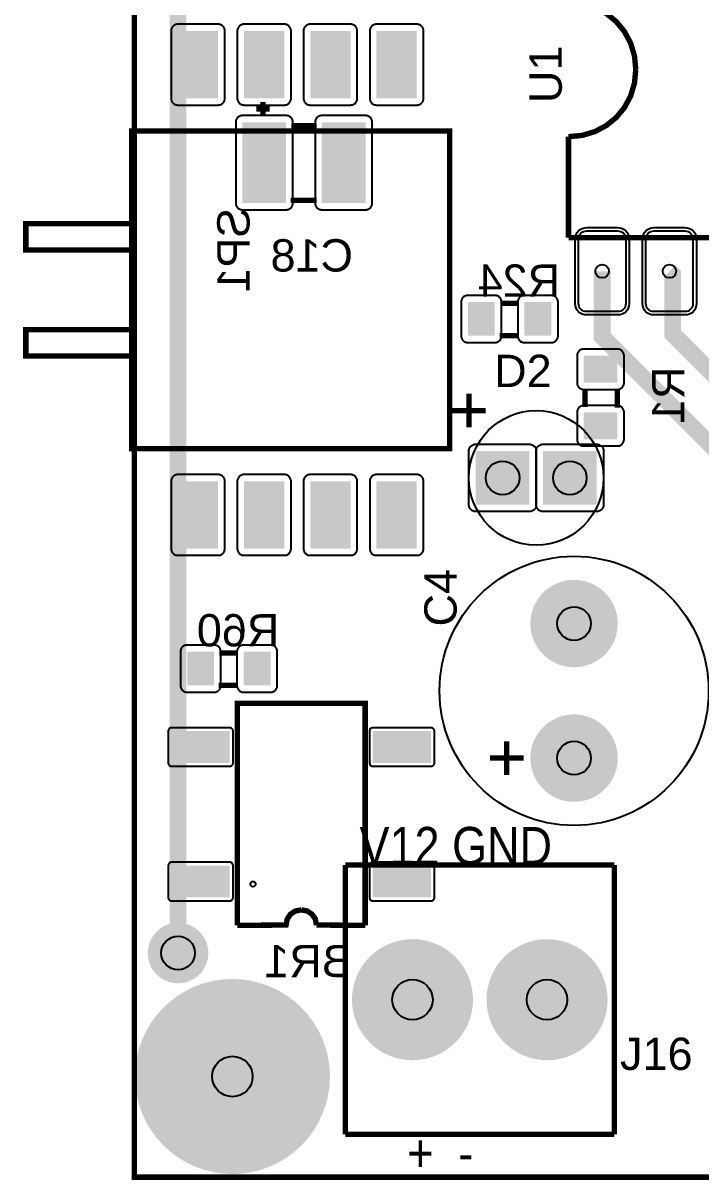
# Model space of a CAD drawing. Header units: inches. Extents: x -2.14 to 2.14, y -2.06 to 2.06.
# Drawn here: x -2.144 to -1.136, y -2.057 to -0.338 of the extents above; entities that cross this region are included whole.
import ezdxf

# ---------------------------------------------------------------- set-up
doc = ezdxf.new("R2010")
doc.units = ezdxf.units.IN
doc.layers.get('0').update_dxf_attribs({"linetype": 'CONTINUOUS'})

# ---------------------------------------------------------------- blocks, each defined once
blk = doc.blocks.new('RPAD')
blk.add_trace([(-0.5, -0.5), (-0.5, 0.5), (0.5, -0.5), (0.5, 0.5)])
blk = doc.blocks.new('EPAD')
at = {"const_width": 0.5}
blk.add_lwpolyline([(-0.25, 0, 1), (0.25, 0, 1)], format="xyb", close=True, dxfattribs=at)

msp = doc.modelspace()

# ---------------------------------------------------------------- linework, layer by layer
for points, const_width in [([(-1.978346, -2.05315), (2.139764, -2.05315), (2.139764, 2.05315), (-1.978346, 2.05315), (-1.978346, -2.05315)], 0.008), ([(-1.978346, -2.05315), (2.139764, -2.05315), (2.139764, 2.05315), (-1.978346, 2.05315), (-1.978346, -2.05315)], 0.008), ([(-1.978346, -2.05315), (2.139764, -2.05315), (2.139764, 2.05315), (-1.978346, 2.05315), (-1.978346, -2.05315)], 0.008), ([(-1.913442, -1.720028), (-1.913442, 0.654109), (-1.914346, 1.10385), (-1.821488, 1.194882)], 0.025), ([(-1.233071, -0.406693), (-1.235071, -0.386318), (-1.240821, -0.367443), (-1.249946, -0.350443), (-1.262071, -0.335693), (-1.276821, -0.323568), (-1.293821, -0.314443), (-1.312696, -0.308693), (-1.333071, -0.306693)], 0.008), ([(-1.233071, -0.406693), (-1.235071, -0.386318), (-1.240821, -0.367443), (-1.249946, -0.350443), (-1.262071, -0.335693), (-1.276821, -0.323568), (-1.293821, -0.314443), (-1.312696, -0.308693), (-1.333071, -0.306693)], 0.008), ([(-1.233071, -0.406693), (-1.235071, -0.386318), (-1.240821, -0.367443), (-1.249946, -0.350443), (-1.262071, -0.335693), (-1.276821, -0.323568), (-1.293821, -0.314443), (-1.312696, -0.308693), (-1.333071, -0.306693)], 0.008), ([(-1.233071, -0.406693), (-1.235071, -0.427355), (-1.240821, -0.446365), (-1.249946, -0.463382), (-1.262071, -0.478068), (-1.276821, -0.490081), (-1.293821, -0.499083), (-1.312696, -0.504734), (-1.333071, -0.506693)], 0.008), ([(-1.233071, -0.406693), (-1.235071, -0.427355), (-1.240821, -0.446365), (-1.249946, -0.463382), (-1.262071, -0.478068), (-1.276821, -0.490081), (-1.293821, -0.499083), (-1.312696, -0.504734), (-1.333071, -0.506693)], 0.008), ([(-1.233071, -0.406693), (-1.235071, -0.427355), (-1.240821, -0.446365), (-1.249946, -0.463382), (-1.262071, -0.478068), (-1.276821, -0.490081), (-1.293821, -0.499083), (-1.312696, -0.504734), (-1.333071, -0.506693)], 0.008), ([(-1.777323, -0.465276), (-1.797323, -0.465276)], 0.008), ([(-1.777323, -0.465276), (-1.797323, -0.465276)], 0.008), ([(-1.777323, -0.465276), (-1.797323, -0.465276)], 0.008), ([(-1.787323, -0.475276), (-1.787323, -0.455276)], 0.008), ([(-1.787323, -0.475276), (-1.787323, -0.455276)], 0.008), ([(-1.787323, -0.475276), (-1.787323, -0.455276)], 0.008), ([(-1.982283, -0.970472), (-1.509843, -0.970472), (-1.509843, -0.498031), (-1.982283, -0.498031), (-1.982283, -0.970472)], 0.008), ([(-1.982283, -0.970472), (-1.509843, -0.970472), (-1.509843, -0.498031), (-1.982283, -0.498031), (-1.982283, -0.970472)], 0.008), ([(-1.982283, -0.970472), (-1.509843, -0.970472), (-1.509843, -0.498031), (-1.982283, -0.498031), (-1.982283, -0.970472)], 0.008), ([(-1.707323, -0.490276), (-1.745323, -0.490276)], 0.008), ([(-1.707323, -0.490276), (-1.745323, -0.490276)], 0.008), ([(-1.707323, -0.490276), (-1.745323, -0.490276)], 0.008), ([(-1.333071, -0.656693), (-1.333071, -0.506693)], 0.008), ([(-1.333071, -0.656693), (-1.333071, -0.506693)], 0.008), ([(-1.333071, -0.656693), (-1.333071, -0.506693)], 0.008), ([(-1.707323, -0.601276), (-1.746323, -0.601276)], 0.008), ([(-1.707323, -0.601276), (-1.746323, -0.601276)], 0.008), ([(-1.707323, -0.601276), (-1.746323, -0.601276)], 0.008), ([(-2.139764, -0.675197), (-1.982283, -0.675197), (-1.982283, -0.635827), (-2.139764, -0.635827), (-2.139764, -0.675197)], 0.008), ([(-2.139764, -0.675197), (-1.982283, -0.675197), (-1.982283, -0.635827), (-2.139764, -0.635827), (-2.139764, -0.675197)], 0.008), ([(-2.139764, -0.675197), (-1.982283, -0.675197), (-1.982283, -0.635827), (-2.139764, -0.635827), (-2.139764, -0.675197)], 0.008), ([(-1.333071, -0.656693), (0.666929, -0.656693)], 0.008), ([(-1.333071, -0.656693), (0.666929, -0.656693)], 0.008), ([(-1.333071, -0.656693), (0.666929, -0.656693)], 0.008), ([(-1.0814, -1.005213), (-1.283071, -0.803543), (-1.283071, -0.706693)], 0.025), ([(0.151575, -1.517717), (0.151575, -1.155425), (0.047667, -1.051517), (-0.926407, -1.051517), (-1.178259, -0.799665), (-1.178259, -0.711505), (-1.183071, -0.706693)], 0.025), ([(-1.407598, -0.754559), (-1.434598, -0.754559)], 0.008), ([(-1.407598, -0.754559), (-1.434598, -0.754559)], 0.008), ([(-1.407598, -0.754559), (-1.434598, -0.754559)], 0.008), ([(-2.139764, -0.832677), (-1.982283, -0.832677), (-1.982283, -0.793307), (-2.139764, -0.793307), (-2.139764, -0.832677)], 0.008), ([(-2.139764, -0.832677), (-1.982283, -0.832677), (-1.982283, -0.793307), (-2.139764, -0.793307), (-2.139764, -0.832677)], 0.008), ([(-2.139764, -0.832677), (-1.982283, -0.832677), (-1.982283, -0.793307), (-2.139764, -0.793307), (-2.139764, -0.832677)], 0.008), ([(-1.407598, -0.802559), (-1.435598, -0.802559)], 0.008), ([(-1.407598, -0.802559), (-1.435598, -0.802559)], 0.008), ([(-1.407598, -0.802559), (-1.435598, -0.802559)], 0.008), ([(-1.481102, -0.88878), (-1.481102, -0.93878)], 0.008), ([(-1.481102, -0.88878), (-1.481102, -0.93878)], 0.008), ([(-1.481102, -0.88878), (-1.481102, -0.93878)], 0.008), ([(-1.308433, -0.881362), (-1.308433, -0.908362)], 0.008), ([(-1.308433, -0.881362), (-1.308433, -0.908362)], 0.008), ([(-1.308433, -0.881362), (-1.308433, -0.908362)], 0.008), ([(-1.260433, -0.881362), (-1.260433, -0.909362)], 0.008), ([(-1.260433, -0.881362), (-1.260433, -0.909362)], 0.008), ([(-1.260433, -0.881362), (-1.260433, -0.909362)], 0.008), ([(-1.506102, -0.91378), (-1.456102, -0.91378)], 0.008), ([(-1.506102, -0.91378), (-1.456102, -0.91378)], 0.008), ([(-1.506102, -0.91378), (-1.456102, -0.91378)], 0.008), ([(-1.824921, -1.274244), (-1.851921, -1.274244)], 0.008), ([(-1.824921, -1.274244), (-1.851921, -1.274244)], 0.008), ([(-1.824921, -1.274244), (-1.851921, -1.274244)], 0.008), ([(-1.824921, -1.322244), (-1.852921, -1.322244)], 0.008), ([(-1.824921, -1.322244), (-1.852921, -1.322244)], 0.008), ([(-1.824921, -1.322244), (-1.852921, -1.322244)], 0.008), ([(-1.635315, -1.67878), (-1.635315, -1.34878), (-1.825315, -1.34878), (-1.825315, -1.67878)], 0.008), ([(-1.635315, -1.67878), (-1.635315, -1.34878), (-1.825315, -1.34878), (-1.825315, -1.67878)], 0.008), ([(-1.635315, -1.67878), (-1.635315, -1.34878), (-1.825315, -1.34878), (-1.825315, -1.67878)], 0.008), ([(-1.424803, -1.455315), (-1.424803, -1.405315)], 0.008), ([(-1.424803, -1.455315), (-1.424803, -1.405315)], 0.008), ([(-1.424803, -1.455315), (-1.424803, -1.405315)], 0.008), ([(-1.449803, -1.430315), (-1.399803, -1.430315)], 0.008), ([(-1.449803, -1.430315), (-1.399803, -1.430315)], 0.008), ([(-1.449803, -1.430315), (-1.399803, -1.430315)], 0.008), ([(-1.664961, -1.98937), (-1.664961, -1.58937)], 0.008), ([(-1.264961, -1.58937), (-1.664961, -1.58937)], 0.008), ([(-1.664961, -1.98937), (-1.664961, -1.58937)], 0.008), ([(-1.264961, -1.58937), (-1.664961, -1.58937)], 0.008), ([(-1.664961, -1.98937), (-1.664961, -1.58937)], 0.008), ([(-1.264961, -1.58937), (-1.664961, -1.58937)], 0.008), ([(-1.264961, -1.98937), (-1.264961, -1.58937)], 0.008), ([(-1.264961, -1.98937), (-1.264961, -1.58937)], 0.008), ([(-1.264961, -1.98937), (-1.264961, -1.58937)], 0.008), ([(-1.825315, -1.67878), (-1.752953, -1.678465), (-1.751206, -1.669555), (-1.746409, -1.66237), (-1.739224, -1.657573), (-1.730315, -1.655827)], 0.008), ([(-1.825315, -1.67878), (-1.752953, -1.678465), (-1.751206, -1.669555), (-1.746409, -1.66237), (-1.739224, -1.657573), (-1.730315, -1.655827)], 0.008), ([(-1.825315, -1.67878), (-1.752953, -1.678465), (-1.751206, -1.669555), (-1.746409, -1.66237), (-1.739224, -1.657573), (-1.730315, -1.655827)], 0.008), ([(-1.707677, -1.678465), (-1.709424, -1.669555), (-1.714221, -1.66237), (-1.721406, -1.657573), (-1.730315, -1.655827)], 0.008), ([(-1.707677, -1.678465), (-1.709424, -1.669555), (-1.714221, -1.66237), (-1.721406, -1.657573), (-1.730315, -1.655827)], 0.008), ([(-1.707677, -1.678465), (-1.709424, -1.669555), (-1.714221, -1.66237), (-1.721406, -1.657573), (-1.730315, -1.655827)], 0.008), ([(-1.707677, -1.678465), (-1.635315, -1.67878)], 0.008), ([(-1.707677, -1.678465), (-1.635315, -1.67878)], 0.008), ([(-1.707677, -1.678465), (-1.635315, -1.67878)], 0.008), ([(-1.264961, -1.98937), (-1.664961, -1.98937)], 0.008), ([(-1.264961, -1.98937), (-1.664961, -1.98937)], 0.008), ([(-1.264961, -1.98937), (-1.664961, -1.98937)], 0.008)]:
    msp.add_lwpolyline(points, dxfattribs=dict(const_width=const_width))
for points in [[(-1.913858, -0.459606), (-1.853858, -0.459606), (-1.852819, -0.459556), (-1.851814, -0.459407), (-1.850847, -0.459165), (-1.849923, -0.458835), (-1.849046, -0.45842), (-1.848222, -0.457925), (-1.847455, -0.457356), (-1.846749, -0.456716), (-1.846109, -0.456009), (-1.845539, -0.455242), (-1.845045, -0.454418), (-1.84463, -0.453542), (-1.844299, -0.452618), (-1.844057, -0.451651), (-1.843909, -0.450646), (-1.843858, -0.449606), (-1.843858, -0.349606), (-1.843909, -0.348567), (-1.844057, -0.347562), (-1.844299, -0.346595), (-1.84463, -0.345671), (-1.845045, -0.344794), (-1.845539, -0.34397), (-1.846109, -0.343203), (-1.846749, -0.342497), (-1.847455, -0.341857), (-1.848222, -0.341287), (-1.849046, -0.340793), (-1.849923, -0.340378), (-1.850847, -0.340047), (-1.851814, -0.339805), (-1.852819, -0.339657), (-1.853858, -0.339606), (-1.913858, -0.339606), (-1.914898, -0.339657), (-1.915903, -0.339805), (-1.91687, -0.340047), (-1.917794, -0.340378), (-1.91867, -0.340793), (-1.919494, -0.341287), (-1.920262, -0.341857), (-1.920968, -0.342497), (-1.921608, -0.343203), (-1.922177, -0.34397), (-1.922672, -0.344794), (-1.923087, -0.345671), (-1.923417, -0.346595), (-1.923659, -0.347562), (-1.923808, -0.348567), (-1.923858, -0.349606), (-1.923858, -0.449606), (-1.923808, -0.450646), (-1.923659, -0.451651), (-1.923417, -0.452618), (-1.923087, -0.453542), (-1.922672, -0.454418), (-1.922177, -0.455242), (-1.921608, -0.456009), (-1.920968, -0.456716), (-1.920262, -0.457356), (-1.919494, -0.457925), (-1.91867, -0.45842), (-1.917794, -0.458835), (-1.91687, -0.459165), (-1.915903, -0.459407), (-1.914898, -0.459556), (-1.913858, -0.459606)], [(-1.815433, -0.459606), (-1.755433, -0.459606), (-1.754394, -0.459556), (-1.753389, -0.459407), (-1.752422, -0.459165), (-1.751498, -0.458835), (-1.750621, -0.45842), (-1.749797, -0.457925), (-1.74903, -0.457356), (-1.748324, -0.456716), (-1.747683, -0.456009), (-1.747114, -0.455242), (-1.74662, -0.454418), (-1.746205, -0.453542), (-1.745874, -0.452618), (-1.745632, -0.451651), (-1.745483, -0.450646), (-1.745433, -0.449606), (-1.745433, -0.349606), (-1.745483, -0.348567), (-1.745632, -0.347562), (-1.745874, -0.346595), (-1.746205, -0.345671), (-1.74662, -0.344794), (-1.747114, -0.34397), (-1.747683, -0.343203), (-1.748324, -0.342497), (-1.74903, -0.341857), (-1.749797, -0.341287), (-1.750621, -0.340793), (-1.751498, -0.340378), (-1.752422, -0.340047), (-1.753389, -0.339805), (-1.754394, -0.339657), (-1.755433, -0.339606), (-1.815433, -0.339606), (-1.816472, -0.339657), (-1.817478, -0.339805), (-1.818444, -0.340047), (-1.819369, -0.340378), (-1.820245, -0.340793), (-1.821069, -0.341287), (-1.821837, -0.341857), (-1.822543, -0.342497), (-1.823183, -0.343203), (-1.823752, -0.34397), (-1.824246, -0.344794), (-1.824661, -0.345671), (-1.824992, -0.346595), (-1.825234, -0.347562), (-1.825383, -0.348567), (-1.825433, -0.349606), (-1.825433, -0.449606), (-1.825383, -0.450646), (-1.825234, -0.451651), (-1.824992, -0.452618), (-1.824661, -0.453542), (-1.824246, -0.454418), (-1.823752, -0.455242), (-1.823183, -0.456009), (-1.822543, -0.456716), (-1.821837, -0.457356), (-1.821069, -0.457925), (-1.820245, -0.45842), (-1.819369, -0.458835), (-1.818444, -0.459165), (-1.817478, -0.459407), (-1.816472, -0.459556), (-1.815433, -0.459606)], [(-1.717008, -0.459606), (-1.657008, -0.459606), (-1.655969, -0.459556), (-1.654963, -0.459407), (-1.653996, -0.459165), (-1.653072, -0.458835), (-1.652196, -0.45842), (-1.651372, -0.457925), (-1.650604, -0.457356), (-1.649898, -0.456716), (-1.649258, -0.456009), (-1.648689, -0.455242), (-1.648194, -0.454418), (-1.64778, -0.453542), (-1.647449, -0.452618), (-1.647207, -0.451651), (-1.647058, -0.450646), (-1.647008, -0.449606), (-1.647008, -0.349606), (-1.647058, -0.348567), (-1.647207, -0.347562), (-1.647449, -0.346595), (-1.64778, -0.345671), (-1.648194, -0.344794), (-1.648689, -0.34397), (-1.649258, -0.343203), (-1.649898, -0.342497), (-1.650604, -0.341857), (-1.651372, -0.341287), (-1.652196, -0.340793), (-1.653072, -0.340378), (-1.653996, -0.340047), (-1.654963, -0.339805), (-1.655969, -0.339657), (-1.657008, -0.339606), (-1.717008, -0.339606), (-1.718047, -0.339657), (-1.719052, -0.339805), (-1.720019, -0.340047), (-1.720943, -0.340378), (-1.72182, -0.340793), (-1.722644, -0.341287), (-1.723411, -0.341857), (-1.724117, -0.342497), (-1.724757, -0.343203), (-1.725327, -0.34397), (-1.725821, -0.344794), (-1.726236, -0.345671), (-1.726567, -0.346595), (-1.726809, -0.347562), (-1.726957, -0.348567), (-1.727008, -0.349606), (-1.727008, -0.449606), (-1.726957, -0.450646), (-1.726809, -0.451651), (-1.726567, -0.452618), (-1.726236, -0.453542), (-1.725821, -0.454418), (-1.725327, -0.455242), (-1.724757, -0.456009), (-1.724117, -0.456716), (-1.723411, -0.457356), (-1.722644, -0.457925), (-1.72182, -0.45842), (-1.720943, -0.458835), (-1.720019, -0.459165), (-1.719052, -0.459407), (-1.718047, -0.459556), (-1.717008, -0.459606)], [(-1.618583, -0.459606), (-1.558583, -0.459606), (-1.557543, -0.459556), (-1.556538, -0.459407), (-1.555571, -0.459165), (-1.554647, -0.458835), (-1.553771, -0.45842), (-1.552947, -0.457925), (-1.552179, -0.457356), (-1.551473, -0.456716), (-1.550833, -0.456009), (-1.550264, -0.455242), (-1.549769, -0.454418), (-1.549354, -0.453542), (-1.549024, -0.452618), (-1.548781, -0.451651), (-1.548633, -0.450646), (-1.548583, -0.449606), (-1.548583, -0.349606), (-1.548633, -0.348567), (-1.548781, -0.347562), (-1.549024, -0.346595), (-1.549354, -0.345671), (-1.549769, -0.344794), (-1.550264, -0.34397), (-1.550833, -0.343203), (-1.551473, -0.342497), (-1.552179, -0.341857), (-1.552947, -0.341287), (-1.553771, -0.340793), (-1.554647, -0.340378), (-1.555571, -0.340047), (-1.556538, -0.339805), (-1.557543, -0.339657), (-1.558583, -0.339606), (-1.618583, -0.339606), (-1.619622, -0.339657), (-1.620627, -0.339805), (-1.621594, -0.340047), (-1.622518, -0.340378), (-1.623394, -0.340793), (-1.624219, -0.341287), (-1.624986, -0.341857), (-1.625692, -0.342497), (-1.626332, -0.343203), (-1.626902, -0.34397), (-1.627396, -0.344794), (-1.627811, -0.345671), (-1.628142, -0.346595), (-1.628384, -0.347562), (-1.628532, -0.348567), (-1.628583, -0.349606), (-1.628583, -0.449606), (-1.628532, -0.450646), (-1.628384, -0.451651), (-1.628142, -0.452618), (-1.627811, -0.453542), (-1.627396, -0.454418), (-1.626902, -0.455242), (-1.626332, -0.456009), (-1.625692, -0.456716), (-1.624986, -0.457356), (-1.624219, -0.457925), (-1.623394, -0.45842), (-1.622518, -0.458835), (-1.621594, -0.459165), (-1.620627, -0.459407), (-1.619622, -0.459556), (-1.618583, -0.459606)], [(-1.752823, -0.475276), (-1.817823, -0.475276), (-1.818862, -0.475326), (-1.819867, -0.475474), (-1.820834, -0.475717), (-1.821758, -0.476047), (-1.822635, -0.476462), (-1.823459, -0.476957), (-1.824226, -0.477526), (-1.824932, -0.478166), (-1.825572, -0.478872), (-1.826142, -0.47964), (-1.826636, -0.480464), (-1.827051, -0.48134), (-1.827382, -0.482264), (-1.827624, -0.483231), (-1.827772, -0.484236), (-1.827823, -0.485276), (-1.827823, -0.605276), (-1.827772, -0.606315), (-1.827624, -0.60732), (-1.827382, -0.608287), (-1.827051, -0.609211), (-1.826636, -0.610087), (-1.826142, -0.610911), (-1.825572, -0.611679), (-1.824932, -0.612385), (-1.824226, -0.613025), (-1.823459, -0.613594), (-1.822635, -0.614089), (-1.821758, -0.614504), (-1.820834, -0.614835), (-1.819867, -0.615077), (-1.818862, -0.615225), (-1.817823, -0.615276), (-1.752823, -0.615276), (-1.751783, -0.615225), (-1.750778, -0.615077), (-1.749811, -0.614835), (-1.748887, -0.614504), (-1.748011, -0.614089), (-1.747187, -0.613594), (-1.746419, -0.613025), (-1.745713, -0.612385), (-1.745073, -0.611679), (-1.744504, -0.610911), (-1.744009, -0.610087), (-1.743594, -0.609211), (-1.743264, -0.608287), (-1.743022, -0.60732), (-1.742873, -0.606315), (-1.742823, -0.605276), (-1.742823, -0.485276), (-1.742873, -0.484236), (-1.743022, -0.483231), (-1.743264, -0.482264), (-1.743594, -0.48134), (-1.744009, -0.480464), (-1.744504, -0.47964), (-1.745073, -0.478872), (-1.745713, -0.478166), (-1.746419, -0.477526), (-1.747187, -0.476957), (-1.748011, -0.476462), (-1.748887, -0.476047), (-1.749811, -0.475717), (-1.750778, -0.475474), (-1.751783, -0.475326), (-1.752823, -0.475276)], [(-1.634823, -0.475276), (-1.699823, -0.475276), (-1.700862, -0.475326), (-1.701867, -0.475474), (-1.702834, -0.475717), (-1.703758, -0.476047), (-1.704635, -0.476462), (-1.705459, -0.476957), (-1.706226, -0.477526), (-1.706932, -0.478166), (-1.707572, -0.478872), (-1.708142, -0.47964), (-1.708636, -0.480464), (-1.709051, -0.48134), (-1.709382, -0.482264), (-1.709624, -0.483231), (-1.709772, -0.484236), (-1.709823, -0.485276), (-1.709823, -0.605276), (-1.709772, -0.606315), (-1.709624, -0.60732), (-1.709382, -0.608287), (-1.709051, -0.609211), (-1.708636, -0.610087), (-1.708142, -0.610911), (-1.707572, -0.611679), (-1.706932, -0.612385), (-1.706226, -0.613025), (-1.705459, -0.613594), (-1.704635, -0.614089), (-1.703758, -0.614504), (-1.702834, -0.614835), (-1.701867, -0.615077), (-1.700862, -0.615225), (-1.699823, -0.615276), (-1.634823, -0.615276), (-1.633783, -0.615225), (-1.632778, -0.615077), (-1.631811, -0.614835), (-1.630887, -0.614504), (-1.630011, -0.614089), (-1.629187, -0.613594), (-1.628419, -0.613025), (-1.627713, -0.612385), (-1.627073, -0.611679), (-1.626504, -0.610911), (-1.626009, -0.610087), (-1.625594, -0.609211), (-1.625264, -0.608287), (-1.625022, -0.60732), (-1.624873, -0.606315), (-1.624823, -0.605276), (-1.624823, -0.485276), (-1.624873, -0.484236), (-1.625022, -0.483231), (-1.625264, -0.482264), (-1.625594, -0.48134), (-1.626009, -0.480464), (-1.626504, -0.47964), (-1.627073, -0.478872), (-1.627713, -0.478166), (-1.628419, -0.477526), (-1.629187, -0.476957), (-1.630011, -0.476462), (-1.630887, -0.476047), (-1.631811, -0.475717), (-1.632778, -0.475474), (-1.633783, -0.475326), (-1.634823, -0.475276)], [(-1.306071, -0.641693), (-1.260071, -0.641693), (-1.256595, -0.642031), (-1.253381, -0.643004), (-1.25049, -0.64455), (-1.247985, -0.646607), (-1.245928, -0.649112), (-1.244382, -0.652003), (-1.243409, -0.655217), (-1.243071, -0.658693), (-1.243071, -0.754693), (-1.243409, -0.758169), (-1.244382, -0.761383), (-1.245928, -0.764274), (-1.247985, -0.766779), (-1.25049, -0.768835), (-1.253381, -0.770381), (-1.256595, -0.771355), (-1.260071, -0.771693), (-1.306071, -0.771693), (-1.309547, -0.771355), (-1.312761, -0.770381), (-1.315652, -0.768835), (-1.318157, -0.766779), (-1.320213, -0.764274), (-1.321759, -0.761383), (-1.322733, -0.758169), (-1.323071, -0.754693), (-1.323071, -0.658693), (-1.322733, -0.655217), (-1.321759, -0.652003), (-1.320213, -0.649112), (-1.318157, -0.646607), (-1.315652, -0.64455), (-1.312761, -0.643004), (-1.309547, -0.642031), (-1.306071, -0.641693)], [(-1.306071, -0.646693), (-1.260071, -0.646693), (-1.257617, -0.646931), (-1.255348, -0.647619), (-1.253308, -0.64871), (-1.25154, -0.650162), (-1.250088, -0.65193), (-1.248997, -0.65397), (-1.24831, -0.656239), (-1.248071, -0.658693), (-1.248071, -0.754693), (-1.24831, -0.757146), (-1.248997, -0.759416), (-1.250088, -0.761456), (-1.25154, -0.763224), (-1.253308, -0.764676), (-1.255348, -0.765767), (-1.257617, -0.766454), (-1.260071, -0.766693), (-1.306071, -0.766693), (-1.308524, -0.766454), (-1.310794, -0.765767), (-1.312834, -0.764676), (-1.314602, -0.763224), (-1.316054, -0.761456), (-1.317145, -0.759416), (-1.317832, -0.757146), (-1.318071, -0.754693), (-1.318071, -0.658693), (-1.317832, -0.656239), (-1.317145, -0.65397), (-1.316054, -0.65193), (-1.314602, -0.650162), (-1.312834, -0.64871), (-1.310794, -0.647619), (-1.308524, -0.646931), (-1.306071, -0.646693)], [(-1.206071, -0.641693), (-1.160071, -0.641693), (-1.156595, -0.642031), (-1.153381, -0.643004), (-1.15049, -0.64455), (-1.147985, -0.646607), (-1.145928, -0.649112), (-1.144382, -0.652003), (-1.143409, -0.655217), (-1.143071, -0.658693), (-1.143071, -0.754693), (-1.143409, -0.758169), (-1.144382, -0.761383), (-1.145928, -0.764274), (-1.147985, -0.766779), (-1.15049, -0.768835), (-1.153381, -0.770381), (-1.156595, -0.771355), (-1.160071, -0.771693), (-1.206071, -0.771693), (-1.209547, -0.771355), (-1.212761, -0.770381), (-1.215652, -0.768835), (-1.218157, -0.766779), (-1.220213, -0.764274), (-1.221759, -0.761383), (-1.222733, -0.758169), (-1.223071, -0.754693), (-1.223071, -0.658693), (-1.222733, -0.655217), (-1.221759, -0.652003), (-1.220213, -0.649112), (-1.218157, -0.646607), (-1.215652, -0.64455), (-1.212761, -0.643004), (-1.209547, -0.642031), (-1.206071, -0.641693)], [(-1.206071, -0.646693), (-1.160071, -0.646693), (-1.157617, -0.646931), (-1.155348, -0.647619), (-1.153308, -0.64871), (-1.15154, -0.650162), (-1.150088, -0.65193), (-1.148997, -0.65397), (-1.14831, -0.656239), (-1.148071, -0.658693), (-1.148071, -0.754693), (-1.14831, -0.757146), (-1.148997, -0.759416), (-1.150088, -0.761456), (-1.15154, -0.763224), (-1.153308, -0.764676), (-1.155348, -0.765767), (-1.157617, -0.766454), (-1.160071, -0.766693), (-1.206071, -0.766693), (-1.208524, -0.766454), (-1.210794, -0.765767), (-1.212834, -0.764676), (-1.214602, -0.763224), (-1.216054, -0.761456), (-1.217145, -0.759416), (-1.217832, -0.757146), (-1.218071, -0.754693), (-1.218071, -0.658693), (-1.217832, -0.656239), (-1.217145, -0.65397), (-1.216054, -0.65193), (-1.214602, -0.650162), (-1.212834, -0.64871), (-1.210794, -0.647619), (-1.208524, -0.646931), (-1.206071, -0.646693)], [(-1.442598, -0.742559), (-1.482598, -0.742559), (-1.483638, -0.742609), (-1.484643, -0.742758), (-1.48561, -0.743), (-1.486534, -0.743331), (-1.48741, -0.743745), (-1.488234, -0.74424), (-1.489002, -0.744809), (-1.489708, -0.74545), (-1.490348, -0.746156), (-1.490917, -0.746923), (-1.491412, -0.747747), (-1.491827, -0.748624), (-1.492157, -0.749548), (-1.4924, -0.750515), (-1.492548, -0.75152), (-1.492598, -0.752559), (-1.492598, -0.802559), (-1.492548, -0.803598), (-1.4924, -0.804604), (-1.492157, -0.80557), (-1.491827, -0.806494), (-1.491412, -0.807371), (-1.490917, -0.808195), (-1.490348, -0.808962), (-1.489708, -0.809669), (-1.489002, -0.810309), (-1.488234, -0.810878), (-1.48741, -0.811373), (-1.486534, -0.811787), (-1.48561, -0.812118), (-1.484643, -0.81236), (-1.483638, -0.812509), (-1.482598, -0.812559), (-1.442598, -0.812559), (-1.441559, -0.812509), (-1.440554, -0.81236), (-1.439587, -0.812118), (-1.438663, -0.811787), (-1.437787, -0.811373), (-1.436963, -0.810878), (-1.436195, -0.810309), (-1.435489, -0.809669), (-1.434849, -0.808962), (-1.43428, -0.808195), (-1.433785, -0.807371), (-1.43337, -0.806494), (-1.433039, -0.80557), (-1.432797, -0.804604), (-1.432649, -0.803598), (-1.432598, -0.802559), (-1.432598, -0.752559), (-1.432649, -0.75152), (-1.432797, -0.750515), (-1.433039, -0.749548), (-1.43337, -0.748624), (-1.433785, -0.747747), (-1.43428, -0.746923), (-1.434849, -0.746156), (-1.435489, -0.74545), (-1.436195, -0.744809), (-1.436963, -0.74424), (-1.437787, -0.743745), (-1.438663, -0.743331), (-1.439587, -0.743), (-1.440554, -0.742758), (-1.441559, -0.742609), (-1.442598, -0.742559)], [(-1.358598, -0.742559), (-1.398598, -0.742559), (-1.399638, -0.742609), (-1.400643, -0.742758), (-1.40161, -0.743), (-1.402534, -0.743331), (-1.40341, -0.743745), (-1.404234, -0.74424), (-1.405002, -0.744809), (-1.405708, -0.74545), (-1.406348, -0.746156), (-1.406917, -0.746923), (-1.407412, -0.747747), (-1.407827, -0.748624), (-1.408157, -0.749548), (-1.4084, -0.750515), (-1.408548, -0.75152), (-1.408598, -0.752559), (-1.408598, -0.802559), (-1.408548, -0.803598), (-1.4084, -0.804604), (-1.408157, -0.80557), (-1.407827, -0.806494), (-1.407412, -0.807371), (-1.406917, -0.808195), (-1.406348, -0.808962), (-1.405708, -0.809669), (-1.405002, -0.810309), (-1.404234, -0.810878), (-1.40341, -0.811373), (-1.402534, -0.811787), (-1.40161, -0.812118), (-1.400643, -0.81236), (-1.399638, -0.812509), (-1.398598, -0.812559), (-1.358598, -0.812559), (-1.357559, -0.812509), (-1.356554, -0.81236), (-1.355587, -0.812118), (-1.354663, -0.811787), (-1.353787, -0.811373), (-1.352963, -0.810878), (-1.352195, -0.810309), (-1.351489, -0.809669), (-1.350849, -0.808962), (-1.35028, -0.808195), (-1.349785, -0.807371), (-1.34937, -0.806494), (-1.349039, -0.80557), (-1.348797, -0.804604), (-1.348649, -0.803598), (-1.348598, -0.802559), (-1.348598, -0.752559), (-1.348649, -0.75152), (-1.348797, -0.750515), (-1.349039, -0.749548), (-1.34937, -0.748624), (-1.349785, -0.747747), (-1.35028, -0.746923), (-1.350849, -0.746156), (-1.351489, -0.74545), (-1.352195, -0.744809), (-1.352963, -0.74424), (-1.353787, -0.743745), (-1.354663, -0.743331), (-1.355587, -0.743), (-1.356554, -0.742758), (-1.357559, -0.742609), (-1.358598, -0.742559)], [(-1.320433, -0.832362), (-1.320433, -0.872362), (-1.320383, -0.873402), (-1.320234, -0.874407), (-1.319992, -0.875374), (-1.319661, -0.876298), (-1.319247, -0.877174), (-1.318752, -0.877998), (-1.318183, -0.878766), (-1.317543, -0.879472), (-1.316836, -0.880112), (-1.316069, -0.880681), (-1.315245, -0.881176), (-1.314369, -0.881591), (-1.313444, -0.881921), (-1.312478, -0.882163), (-1.311472, -0.882312), (-1.310433, -0.882362), (-1.260433, -0.882362), (-1.259394, -0.882312), (-1.258389, -0.882163), (-1.257422, -0.881921), (-1.256498, -0.881591), (-1.255621, -0.881176), (-1.254797, -0.880681), (-1.25403, -0.880112), (-1.253324, -0.879472), (-1.252683, -0.878766), (-1.252114, -0.877998), (-1.251619, -0.877174), (-1.251205, -0.876298), (-1.250874, -0.875374), (-1.250632, -0.874407), (-1.250483, -0.873402), (-1.250433, -0.872362), (-1.250433, -0.832362), (-1.250483, -0.831323), (-1.250632, -0.830318), (-1.250874, -0.829351), (-1.251205, -0.828427), (-1.251619, -0.82755), (-1.252114, -0.826726), (-1.252683, -0.825959), (-1.253324, -0.825253), (-1.25403, -0.824613), (-1.254797, -0.824043), (-1.255621, -0.823549), (-1.256498, -0.823134), (-1.257422, -0.822803), (-1.258389, -0.822561), (-1.259394, -0.822413), (-1.260433, -0.822362), (-1.310433, -0.822362), (-1.311472, -0.822413), (-1.312478, -0.822561), (-1.313444, -0.822803), (-1.314369, -0.823134), (-1.315245, -0.823549), (-1.316069, -0.824043), (-1.316836, -0.824613), (-1.317543, -0.825253), (-1.318183, -0.825959), (-1.318752, -0.826726), (-1.319247, -0.82755), (-1.319661, -0.828427), (-1.319992, -0.829351), (-1.320234, -0.830318), (-1.320383, -0.831323), (-1.320433, -0.832362)], [(-1.320433, -0.916362), (-1.320433, -0.956362), (-1.320383, -0.957402), (-1.320234, -0.958407), (-1.319992, -0.959374), (-1.319661, -0.960298), (-1.319247, -0.961174), (-1.318752, -0.961998), (-1.318183, -0.962766), (-1.317543, -0.963472), (-1.316836, -0.964112), (-1.316069, -0.964681), (-1.315245, -0.965176), (-1.314369, -0.965591), (-1.313444, -0.965921), (-1.312478, -0.966163), (-1.311472, -0.966312), (-1.310433, -0.966362), (-1.260433, -0.966362), (-1.259394, -0.966312), (-1.258389, -0.966163), (-1.257422, -0.965921), (-1.256498, -0.965591), (-1.255621, -0.965176), (-1.254797, -0.964681), (-1.25403, -0.964112), (-1.253324, -0.963472), (-1.252683, -0.962766), (-1.252114, -0.961998), (-1.251619, -0.961174), (-1.251205, -0.960298), (-1.250874, -0.959374), (-1.250632, -0.958407), (-1.250483, -0.957402), (-1.250433, -0.956362), (-1.250433, -0.916362), (-1.250483, -0.915323), (-1.250632, -0.914318), (-1.250874, -0.913351), (-1.251205, -0.912427), (-1.251619, -0.91155), (-1.252114, -0.910726), (-1.252683, -0.909959), (-1.253324, -0.909253), (-1.25403, -0.908613), (-1.254797, -0.908043), (-1.255621, -0.907549), (-1.256498, -0.907134), (-1.257422, -0.906803), (-1.258389, -0.906561), (-1.259394, -0.906413), (-1.260433, -0.906362), (-1.310433, -0.906362), (-1.311472, -0.906413), (-1.312478, -0.906561), (-1.313444, -0.906803), (-1.314369, -0.907134), (-1.315245, -0.907549), (-1.316069, -0.908043), (-1.316836, -0.908613), (-1.317543, -0.909253), (-1.318183, -0.909959), (-1.318752, -0.910726), (-1.319247, -0.91155), (-1.319661, -0.912427), (-1.319992, -0.913351), (-1.320234, -0.914318), (-1.320383, -0.915323), (-1.320433, -0.916362)], [(-1.471102, -0.96378), (-1.391102, -0.96378), (-1.390063, -0.96383), (-1.389058, -0.963978), (-1.388091, -0.96422), (-1.387167, -0.964551), (-1.386291, -0.964966), (-1.385467, -0.965461), (-1.384699, -0.96603), (-1.383993, -0.96667), (-1.383353, -0.967376), (-1.382783, -0.968144), (-1.382289, -0.968968), (-1.381874, -0.969844), (-1.381543, -0.970768), (-1.381301, -0.971735), (-1.381153, -0.97274), (-1.381102, -0.97378), (-1.381102, -1.05378), (-1.381153, -1.054819), (-1.381301, -1.055824), (-1.381543, -1.056791), (-1.381874, -1.057715), (-1.382289, -1.058591), (-1.382783, -1.059415), (-1.383353, -1.060183), (-1.383993, -1.060889), (-1.384699, -1.061529), (-1.385467, -1.062098), (-1.386291, -1.062593), (-1.387167, -1.063008), (-1.388091, -1.063339), (-1.389058, -1.063581), (-1.390063, -1.063729), (-1.391102, -1.06378), (-1.471102, -1.06378), (-1.472142, -1.063729), (-1.473147, -1.063581), (-1.474114, -1.063339), (-1.475038, -1.063008), (-1.475914, -1.062593), (-1.476738, -1.062098), (-1.477506, -1.061529), (-1.478212, -1.060889), (-1.478852, -1.060183), (-1.479421, -1.059415), (-1.479916, -1.058591), (-1.480331, -1.057715), (-1.480661, -1.056791), (-1.480904, -1.055824), (-1.481052, -1.054819), (-1.481102, -1.05378), (-1.481102, -0.97378), (-1.481052, -0.97274), (-1.480904, -0.971735), (-1.480661, -0.970768), (-1.480331, -0.969844), (-1.479916, -0.968968), (-1.479421, -0.968144), (-1.478852, -0.967376), (-1.478212, -0.96667), (-1.477506, -0.96603), (-1.476738, -0.965461), (-1.475914, -0.964966), (-1.475038, -0.964551), (-1.474114, -0.96422), (-1.473147, -0.963978), (-1.472142, -0.96383), (-1.471102, -0.96378)], [(-1.371102, -0.96378), (-1.291102, -0.96378), (-1.290063, -0.96383), (-1.289058, -0.963978), (-1.288091, -0.96422), (-1.287167, -0.964551), (-1.286291, -0.964966), (-1.285467, -0.965461), (-1.284699, -0.96603), (-1.283993, -0.96667), (-1.283353, -0.967376), (-1.282783, -0.968144), (-1.282289, -0.968968), (-1.281874, -0.969844), (-1.281543, -0.970768), (-1.281301, -0.971735), (-1.281153, -0.97274), (-1.281102, -0.97378), (-1.281102, -1.05378), (-1.281153, -1.054819), (-1.281301, -1.055824), (-1.281543, -1.056791), (-1.281874, -1.057715), (-1.282289, -1.058591), (-1.282783, -1.059415), (-1.283353, -1.060183), (-1.283993, -1.060889), (-1.284699, -1.061529), (-1.285467, -1.062098), (-1.286291, -1.062593), (-1.287167, -1.063008), (-1.288091, -1.063339), (-1.289058, -1.063581), (-1.290063, -1.063729), (-1.291102, -1.06378), (-1.371102, -1.06378), (-1.372142, -1.063729), (-1.373147, -1.063581), (-1.374114, -1.063339), (-1.375038, -1.063008), (-1.375914, -1.062593), (-1.376738, -1.062098), (-1.377506, -1.061529), (-1.378212, -1.060889), (-1.378852, -1.060183), (-1.379421, -1.059415), (-1.379916, -1.058591), (-1.380331, -1.057715), (-1.380661, -1.056791), (-1.380904, -1.055824), (-1.381052, -1.054819), (-1.381102, -1.05378), (-1.381102, -0.97378), (-1.381052, -0.97274), (-1.380904, -0.971735), (-1.380661, -0.970768), (-1.380331, -0.969844), (-1.379916, -0.968968), (-1.379421, -0.968144), (-1.378852, -0.967376), (-1.378212, -0.96667), (-1.377506, -0.96603), (-1.376738, -0.965461), (-1.375914, -0.964966), (-1.375038, -0.964551), (-1.374114, -0.96422), (-1.373147, -0.963978), (-1.372142, -0.96383), (-1.371102, -0.96378)], [(-1.913858, -1.128898), (-1.853858, -1.128898), (-1.852819, -1.128847), (-1.851814, -1.128699), (-1.850847, -1.128457), (-1.849923, -1.128126), (-1.849046, -1.127711), (-1.848222, -1.127217), (-1.847455, -1.126647), (-1.846749, -1.126007), (-1.846109, -1.125301), (-1.845539, -1.124533), (-1.845045, -1.123709), (-1.84463, -1.122833), (-1.844299, -1.121909), (-1.844057, -1.120942), (-1.843909, -1.119937), (-1.843858, -1.118898), (-1.843858, -1.018898), (-1.843909, -1.017858), (-1.844057, -1.016853), (-1.844299, -1.015886), (-1.84463, -1.014962), (-1.845045, -1.014086), (-1.845539, -1.013262), (-1.846109, -1.012494), (-1.846749, -1.011788), (-1.847455, -1.011148), (-1.848222, -1.010579), (-1.849046, -1.010084), (-1.849923, -1.009669), (-1.850847, -1.009339), (-1.851814, -1.009096), (-1.852819, -1.008948), (-1.853858, -1.008898), (-1.913858, -1.008898), (-1.914898, -1.008948), (-1.915903, -1.009096), (-1.91687, -1.009339), (-1.917794, -1.009669), (-1.91867, -1.010084), (-1.919494, -1.010579), (-1.920262, -1.011148), (-1.920968, -1.011788), (-1.921608, -1.012494), (-1.922177, -1.013262), (-1.922672, -1.014086), (-1.923087, -1.014962), (-1.923417, -1.015886), (-1.923659, -1.016853), (-1.923808, -1.017858), (-1.923858, -1.018898), (-1.923858, -1.118898), (-1.923808, -1.119937), (-1.923659, -1.120942), (-1.923417, -1.121909), (-1.923087, -1.122833), (-1.922672, -1.123709), (-1.922177, -1.124533), (-1.921608, -1.125301), (-1.920968, -1.126007), (-1.920262, -1.126647), (-1.919494, -1.127217), (-1.91867, -1.127711), (-1.917794, -1.128126), (-1.91687, -1.128457), (-1.915903, -1.128699), (-1.914898, -1.128847), (-1.913858, -1.128898)], [(-1.815433, -1.128898), (-1.755433, -1.128898), (-1.754394, -1.128847), (-1.753389, -1.128699), (-1.752422, -1.128457), (-1.751498, -1.128126), (-1.750621, -1.127711), (-1.749797, -1.127217), (-1.74903, -1.126647), (-1.748324, -1.126007), (-1.747683, -1.125301), (-1.747114, -1.124533), (-1.74662, -1.123709), (-1.746205, -1.122833), (-1.745874, -1.121909), (-1.745632, -1.120942), (-1.745483, -1.119937), (-1.745433, -1.118898), (-1.745433, -1.018898), (-1.745483, -1.017858), (-1.745632, -1.016853), (-1.745874, -1.015886), (-1.746205, -1.014962), (-1.74662, -1.014086), (-1.747114, -1.013262), (-1.747683, -1.012494), (-1.748324, -1.011788), (-1.74903, -1.011148), (-1.749797, -1.010579), (-1.750621, -1.010084), (-1.751498, -1.009669), (-1.752422, -1.009339), (-1.753389, -1.009096), (-1.754394, -1.008948), (-1.755433, -1.008898), (-1.815433, -1.008898), (-1.816472, -1.008948), (-1.817478, -1.009096), (-1.818444, -1.009339), (-1.819369, -1.009669), (-1.820245, -1.010084), (-1.821069, -1.010579), (-1.821837, -1.011148), (-1.822543, -1.011788), (-1.823183, -1.012494), (-1.823752, -1.013262), (-1.824246, -1.014086), (-1.824661, -1.014962), (-1.824992, -1.015886), (-1.825234, -1.016853), (-1.825383, -1.017858), (-1.825433, -1.018898), (-1.825433, -1.118898), (-1.825383, -1.119937), (-1.825234, -1.120942), (-1.824992, -1.121909), (-1.824661, -1.122833), (-1.824246, -1.123709), (-1.823752, -1.124533), (-1.823183, -1.125301), (-1.822543, -1.126007), (-1.821837, -1.126647), (-1.821069, -1.127217), (-1.820245, -1.127711), (-1.819369, -1.128126), (-1.818444, -1.128457), (-1.817478, -1.128699), (-1.816472, -1.128847), (-1.815433, -1.128898)], [(-1.717008, -1.128898), (-1.657008, -1.128898), (-1.655969, -1.128847), (-1.654963, -1.128699), (-1.653996, -1.128457), (-1.653072, -1.128126), (-1.652196, -1.127711), (-1.651372, -1.127217), (-1.650604, -1.126647), (-1.649898, -1.126007), (-1.649258, -1.125301), (-1.648689, -1.124533), (-1.648194, -1.123709), (-1.64778, -1.122833), (-1.647449, -1.121909), (-1.647207, -1.120942), (-1.647058, -1.119937), (-1.647008, -1.118898), (-1.647008, -1.018898), (-1.647058, -1.017858), (-1.647207, -1.016853), (-1.647449, -1.015886), (-1.64778, -1.014962), (-1.648194, -1.014086), (-1.648689, -1.013262), (-1.649258, -1.012494), (-1.649898, -1.011788), (-1.650604, -1.011148), (-1.651372, -1.010579), (-1.652196, -1.010084), (-1.653072, -1.009669), (-1.653996, -1.009339), (-1.654963, -1.009096), (-1.655969, -1.008948), (-1.657008, -1.008898), (-1.717008, -1.008898), (-1.718047, -1.008948), (-1.719052, -1.009096), (-1.720019, -1.009339), (-1.720943, -1.009669), (-1.72182, -1.010084), (-1.722644, -1.010579), (-1.723411, -1.011148), (-1.724117, -1.011788), (-1.724757, -1.012494), (-1.725327, -1.013262), (-1.725821, -1.014086), (-1.726236, -1.014962), (-1.726567, -1.015886), (-1.726809, -1.016853), (-1.726957, -1.017858), (-1.727008, -1.018898), (-1.727008, -1.118898), (-1.726957, -1.119937), (-1.726809, -1.120942), (-1.726567, -1.121909), (-1.726236, -1.122833), (-1.725821, -1.123709), (-1.725327, -1.124533), (-1.724757, -1.125301), (-1.724117, -1.126007), (-1.723411, -1.126647), (-1.722644, -1.127217), (-1.72182, -1.127711), (-1.720943, -1.128126), (-1.720019, -1.128457), (-1.719052, -1.128699), (-1.718047, -1.128847), (-1.717008, -1.128898)], [(-1.618583, -1.128898), (-1.558583, -1.128898), (-1.557543, -1.128847), (-1.556538, -1.128699), (-1.555571, -1.128457), (-1.554647, -1.128126), (-1.553771, -1.127711), (-1.552947, -1.127217), (-1.552179, -1.126647), (-1.551473, -1.126007), (-1.550833, -1.125301), (-1.550264, -1.124533), (-1.549769, -1.123709), (-1.549354, -1.122833), (-1.549024, -1.121909), (-1.548781, -1.120942), (-1.548633, -1.119937), (-1.548583, -1.118898), (-1.548583, -1.018898), (-1.548633, -1.017858), (-1.548781, -1.016853), (-1.549024, -1.015886), (-1.549354, -1.014962), (-1.549769, -1.014086), (-1.550264, -1.013262), (-1.550833, -1.012494), (-1.551473, -1.011788), (-1.552179, -1.011148), (-1.552947, -1.010579), (-1.553771, -1.010084), (-1.554647, -1.009669), (-1.555571, -1.009339), (-1.556538, -1.009096), (-1.557543, -1.008948), (-1.558583, -1.008898), (-1.618583, -1.008898), (-1.619622, -1.008948), (-1.620627, -1.009096), (-1.621594, -1.009339), (-1.622518, -1.009669), (-1.623394, -1.010084), (-1.624219, -1.010579), (-1.624986, -1.011148), (-1.625692, -1.011788), (-1.626332, -1.012494), (-1.626902, -1.013262), (-1.627396, -1.014086), (-1.627811, -1.014962), (-1.628142, -1.015886), (-1.628384, -1.016853), (-1.628532, -1.017858), (-1.628583, -1.018898), (-1.628583, -1.118898), (-1.628532, -1.119937), (-1.628384, -1.120942), (-1.628142, -1.121909), (-1.627811, -1.122833), (-1.627396, -1.123709), (-1.626902, -1.124533), (-1.626332, -1.125301), (-1.625692, -1.126007), (-1.624986, -1.126647), (-1.624219, -1.127217), (-1.623394, -1.127711), (-1.622518, -1.128126), (-1.621594, -1.128457), (-1.620627, -1.128699), (-1.619622, -1.128847), (-1.618583, -1.128898)], [(-1.859921, -1.262244), (-1.899921, -1.262244), (-1.900961, -1.262294), (-1.901966, -1.262443), (-1.902933, -1.262685), (-1.903857, -1.263016), (-1.904733, -1.26343), (-1.905557, -1.263925), (-1.906325, -1.264494), (-1.907031, -1.265135), (-1.907671, -1.265841), (-1.90824, -1.266608), (-1.908735, -1.267432), (-1.90915, -1.268309), (-1.90948, -1.269233), (-1.909722, -1.2702), (-1.909871, -1.271205), (-1.909921, -1.272244), (-1.909921, -1.322244), (-1.909871, -1.323283), (-1.909722, -1.324289), (-1.90948, -1.325256), (-1.90915, -1.32618), (-1.908735, -1.327056), (-1.90824, -1.32788), (-1.907671, -1.328647), (-1.907031, -1.329354), (-1.906325, -1.329994), (-1.905557, -1.330563), (-1.904733, -1.331058), (-1.903857, -1.331472), (-1.902933, -1.331803), (-1.901966, -1.332045), (-1.900961, -1.332194), (-1.899921, -1.332244), (-1.859921, -1.332244), (-1.858882, -1.332194), (-1.857877, -1.332045), (-1.85691, -1.331803), (-1.855986, -1.331472), (-1.855109, -1.331058), (-1.854285, -1.330563), (-1.853518, -1.329994), (-1.852812, -1.329354), (-1.852172, -1.328647), (-1.851602, -1.32788), (-1.851108, -1.327056), (-1.850693, -1.32618), (-1.850362, -1.325256), (-1.85012, -1.324289), (-1.849972, -1.323283), (-1.849921, -1.322244), (-1.849921, -1.272244), (-1.849972, -1.271205), (-1.85012, -1.2702), (-1.850362, -1.269233), (-1.850693, -1.268309), (-1.851108, -1.267432), (-1.851602, -1.266608), (-1.852172, -1.265841), (-1.852812, -1.265135), (-1.853518, -1.264494), (-1.854285, -1.263925), (-1.855109, -1.26343), (-1.855986, -1.263016), (-1.85691, -1.262685), (-1.857877, -1.262443), (-1.858882, -1.262294), (-1.859921, -1.262244)], [(-1.775921, -1.262244), (-1.815921, -1.262244), (-1.816961, -1.262294), (-1.817966, -1.262443), (-1.818933, -1.262685), (-1.819857, -1.263016), (-1.820733, -1.26343), (-1.821557, -1.263925), (-1.822325, -1.264494), (-1.823031, -1.265135), (-1.823671, -1.265841), (-1.82424, -1.266608), (-1.824735, -1.267432), (-1.82515, -1.268309), (-1.82548, -1.269233), (-1.825722, -1.2702), (-1.825871, -1.271205), (-1.825921, -1.272244), (-1.825921, -1.322244), (-1.825871, -1.323283), (-1.825722, -1.324289), (-1.82548, -1.325256), (-1.82515, -1.32618), (-1.824735, -1.327056), (-1.82424, -1.32788), (-1.823671, -1.328647), (-1.823031, -1.329354), (-1.822325, -1.329994), (-1.821557, -1.330563), (-1.820733, -1.331058), (-1.819857, -1.331472), (-1.818933, -1.331803), (-1.817966, -1.332045), (-1.816961, -1.332194), (-1.815921, -1.332244), (-1.775921, -1.332244), (-1.774882, -1.332194), (-1.773877, -1.332045), (-1.77291, -1.331803), (-1.771986, -1.331472), (-1.771109, -1.331058), (-1.770285, -1.330563), (-1.769518, -1.329994), (-1.768812, -1.329354), (-1.768172, -1.328647), (-1.767602, -1.32788), (-1.767108, -1.327056), (-1.766693, -1.32618), (-1.766362, -1.325256), (-1.76612, -1.324289), (-1.765972, -1.323283), (-1.765921, -1.322244), (-1.765921, -1.272244), (-1.765972, -1.271205), (-1.76612, -1.2702), (-1.766362, -1.269233), (-1.766693, -1.268309), (-1.767108, -1.267432), (-1.767602, -1.266608), (-1.768172, -1.265841), (-1.768812, -1.265135), (-1.769518, -1.264494), (-1.770285, -1.263925), (-1.771109, -1.26343), (-1.771986, -1.263016), (-1.77291, -1.262685), (-1.773877, -1.262443), (-1.774882, -1.262294), (-1.775921, -1.262244)], [(-1.928228, -1.390157), (-1.928228, -1.437402), (-1.928129, -1.438424), (-1.927843, -1.439369), (-1.927388, -1.44022), (-1.926783, -1.440956), (-1.926046, -1.441561), (-1.925196, -1.442016), (-1.924251, -1.442302), (-1.923228, -1.442402), (-1.836614, -1.442402), (-1.835592, -1.442302), (-1.834646, -1.442016), (-1.833796, -1.441561), (-1.833059, -1.440956), (-1.832455, -1.44022), (-1.832, -1.439369), (-1.831714, -1.438424), (-1.831614, -1.437402), (-1.831614, -1.390157), (-1.831714, -1.389135), (-1.832, -1.38819), (-1.832455, -1.387339), (-1.833059, -1.386603), (-1.833796, -1.385998), (-1.834646, -1.385543), (-1.835592, -1.385257), (-1.836614, -1.385157), (-1.923228, -1.385157), (-1.924251, -1.385257), (-1.925196, -1.385543), (-1.926046, -1.385998), (-1.926783, -1.386603), (-1.927388, -1.387339), (-1.927843, -1.38819), (-1.928129, -1.389135), (-1.928228, -1.390157)], [(-1.532402, -1.437402), (-1.532402, -1.390157), (-1.532501, -1.389135), (-1.532787, -1.38819), (-1.533242, -1.387339), (-1.533847, -1.386603), (-1.534584, -1.385998), (-1.535434, -1.385543), (-1.536379, -1.385257), (-1.537402, -1.385157), (-1.624016, -1.385157), (-1.625038, -1.385257), (-1.625983, -1.385543), (-1.626833, -1.385998), (-1.62757, -1.386603), (-1.628175, -1.387339), (-1.62863, -1.38819), (-1.628916, -1.389135), (-1.629016, -1.390157), (-1.629016, -1.437402), (-1.628916, -1.438424), (-1.62863, -1.439369), (-1.628175, -1.44022), (-1.62757, -1.440956), (-1.626833, -1.441561), (-1.625983, -1.442016), (-1.625038, -1.442302), (-1.624016, -1.442402), (-1.537402, -1.442402), (-1.536379, -1.442302), (-1.535434, -1.442016), (-1.534584, -1.441561), (-1.533847, -1.440956), (-1.533242, -1.44022), (-1.532787, -1.439369), (-1.532501, -1.438424), (-1.532402, -1.437402)], [(-1.928228, -1.590157), (-1.928228, -1.637402), (-1.928129, -1.638424), (-1.927843, -1.639369), (-1.927388, -1.64022), (-1.926783, -1.640956), (-1.926046, -1.641561), (-1.925196, -1.642016), (-1.924251, -1.642302), (-1.923228, -1.642402), (-1.836614, -1.642402), (-1.835592, -1.642302), (-1.834646, -1.642016), (-1.833796, -1.641561), (-1.833059, -1.640956), (-1.832455, -1.64022), (-1.832, -1.639369), (-1.831714, -1.638424), (-1.831614, -1.637402), (-1.831614, -1.590157), (-1.831714, -1.589135), (-1.832, -1.58819), (-1.832455, -1.587339), (-1.833059, -1.586603), (-1.833796, -1.585998), (-1.834646, -1.585543), (-1.835592, -1.585257), (-1.836614, -1.585157), (-1.923228, -1.585157), (-1.924251, -1.585257), (-1.925196, -1.585543), (-1.926046, -1.585998), (-1.926783, -1.586603), (-1.927388, -1.587339), (-1.927843, -1.58819), (-1.928129, -1.589135), (-1.928228, -1.590157)], [(-1.532402, -1.637402), (-1.532402, -1.590157), (-1.532501, -1.589135), (-1.532787, -1.58819), (-1.533242, -1.587339), (-1.533847, -1.586603), (-1.534584, -1.585998), (-1.535434, -1.585543), (-1.536379, -1.585257), (-1.537402, -1.585157), (-1.624016, -1.585157), (-1.625038, -1.585257), (-1.625983, -1.585543), (-1.626833, -1.585998), (-1.62757, -1.586603), (-1.628175, -1.587339), (-1.62863, -1.58819), (-1.628916, -1.589135), (-1.629016, -1.590157), (-1.629016, -1.637402), (-1.628916, -1.638424), (-1.62863, -1.639369), (-1.628175, -1.64022), (-1.62757, -1.640956), (-1.626833, -1.641561), (-1.625983, -1.642016), (-1.625038, -1.642302), (-1.624016, -1.642402), (-1.537402, -1.642402), (-1.536379, -1.642302), (-1.535434, -1.642016), (-1.534584, -1.641561), (-1.533847, -1.640956), (-1.533242, -1.64022), (-1.532787, -1.639369), (-1.532501, -1.638424), (-1.532402, -1.637402)]]:
    msp.add_lwpolyline(points, close=True)
for centre, radius in [((-1.283071, -0.706693), 0.01), ((-1.183071, -0.706693), 0.01), ((-1.381102, -1.01378), 0.1), ((-1.381102, -1.01378), 0.1), ((-1.381102, -1.01378), 0.1), ((-1.431102, -1.01378), 0.025), ((-1.331102, -1.01378), 0.025), ((-1.381102, -1.01378), 0), ((-1.381102, -1.01378), 0), ((-1.381102, -1.01378), 0), ((-1.324803, -1.330315), 0.2), ((-1.324803, -1.330315), 0.2), ((-1.324803, -1.330315), 0.2), ((-1.324803, -1.230315), 0.025), ((-1.324803, -1.430315), 0.025), ((-1.802087, -1.61748), 0.003937), ((-1.802087, -1.61748), 0.003937), ((-1.802087, -1.61748), 0.003937), ((-1.913442, -1.720028), 0.025), ((-1.564961, -1.78937), 0.03), ((-1.364961, -1.78937), 0.03), ((-1.832677, -1.903543), 0.03)]:
    msp.add_circle(centre, radius)

# ---------------------------------------------------------------- block references
for p, xscale, yscale, rotation in [((-1.883858, -0.399606), 0.06, 0.1, 180), ((-1.785433, -0.399606), 0.06, 0.1, 180), ((-1.687008, -0.399606), 0.06, 0.1, 180), ((-1.588583, -0.399606), 0.06, 0.1, 180), ((-1.285433, -0.852362), 0.04, 0.05, 90), ((-1.285433, -0.936362), 0.04, 0.05, 90), ((-1.883858, -1.068898), 0.06, 0.1, 180), ((-1.785433, -1.068898), 0.06, 0.1, 180), ((-1.687008, -1.068898), 0.06, 0.1, 180), ((-1.588583, -1.068898), 0.06, 0.1, 180), ((-1.879921, -1.413779), 0.047244, 0.086614, 90), ((-1.580709, -1.413779), 0.047244, 0.086614, 270), ((-1.879921, -1.61378), 0.047244, 0.086614, 90), ((-1.580709, -1.61378), 0.047244, 0.086614, 270)]:
    msp.add_blockref('RPAD', p, dxfattribs=dict(xscale=xscale, yscale=yscale, rotation=rotation))
for name, p, xscale, yscale in [('RPAD', (-1.785323, -0.545276), 0.065, 0.12), ('RPAD', (-1.667323, -0.545276), 0.065, 0.12), ('RPAD', (-1.462598, -0.777559), 0.04, 0.05), ('RPAD', (-1.378598, -0.777559), 0.04, 0.05), ('RPAD', (-1.431102, -1.01378), 0.08, 0.08), ('RPAD', (-1.331102, -1.01378), 0.08, 0.08), ('EPAD', (-1.324803, -1.230315), 0.13, 0.13), ('EPAD', (-1.324803, -1.230315), 0.1, 0.1), ('RPAD', (-1.879921, -1.297244), 0.04, 0.05), ('RPAD', (-1.795921, -1.297244), 0.04, 0.05), ('EPAD', (-1.324803, -1.430315), 0.13, 0.13), ('EPAD', (-1.324803, -1.430315), 0.1, 0.1), ('EPAD', (-1.913442, -1.720028), 0.09, 0.09), ('EPAD', (-1.913442, -1.720028), 0.07, 0.07), ('EPAD', (-1.564961, -1.78937), 0.18, 0.18), ('EPAD', (-1.364961, -1.78937), 0.18, 0.18), ('EPAD', (-1.564961, -1.78937), 0.15, 0.15), ('EPAD', (-1.364961, -1.78937), 0.15, 0.15), ('EPAD', (-1.832677, -1.903543), 0.29, 0.29), ('EPAD', (-1.832677, -1.903543), 0.25, 0.25)]:
    msp.add_blockref(name, p, dxfattribs=dict(xscale=xscale, yscale=yscale))

# ---------------------------------------------------------------- texts
at = {"width": 1.041667}
for s, p in [('U1', (-1.343071, -0.456693)), ('U1', (-1.343071, -0.456693)), ('U1', (-1.343071, -0.456693)), ('C4', (-1.49937, -1.234646)), ('C4', (-1.49937, -1.234646)), ('C4', (-1.49937, -1.234646))]:
    msp.add_text(s, height=0.048, rotation=90, dxfattribs=at).set_placement(p)
at = {"text_generation_flag": 2, "width": 1.041667}
for s, p in [('SP1', (-1.807244, -0.612008)), ('SP1', (-1.807244, -0.612008)), ('SP1', (-1.807244, -0.612008)), ('R1', (-1.160953, -0.848299)), ('R1', (-1.160953, -0.848299)), ('R1', (-1.160953, -0.848299))]:
    msp.add_text(s, height=0.048, rotation=90, dxfattribs=at).set_placement(p)
for s, p in [('C18', (-1.653291, -0.707087)), ('C18', (-1.653291, -0.707087)), ('C18', (-1.653291, -0.707087)), ('R24', (-1.345598, -0.744559)), ('R24', (-1.345598, -0.744559)), ('R24', (-1.345598, -0.744559)), ('R60', (-1.762921, -1.264244)), ('R60', (-1.762921, -1.264244)), ('R60', (-1.762921, -1.264244)), ('BR1', (-1.655315, -1.75589)), ('BR1', (-1.655315, -1.75589)), ('BR1', (-1.655315, -1.75589))]:
    msp.add_text(s, height=0.048, dxfattribs=at).set_placement(p)
for s, height, width, p in [('D2', 0.048, 1.041667, (-1.443602, -0.87878)), ('D2', 0.048, 1.041667, (-1.443602, -0.87878)), ('D2', 0.048, 1.041667, (-1.443602, -0.87878)), ('V12 GND', 0.056, 0.892857, (-1.643701, -1.588591)), ('V12 GND', 0.056, 0.892857, (-1.643701, -1.588591)), ('V12 GND', 0.056, 0.892857, (-1.643701, -1.588591)), ('J16', 0.048, 1.041667, (-1.256496, -1.893827)), ('J16', 0.048, 1.041667, (-1.256496, -1.893827)), ('J16', 0.048, 1.041667, (-1.256496, -1.893827)), ('+  -', 0.056, 0.892857, (-1.572835, -2.045283)), ('+  -', 0.056, 0.892857, (-1.572835, -2.045283)), ('+  -', 0.056, 0.892857, (-1.572835, -2.045283))]:
    msp.add_text(s, height=height, dxfattribs=dict(width=width)).set_placement(p)

doc.saveas('drawing.dxf')
